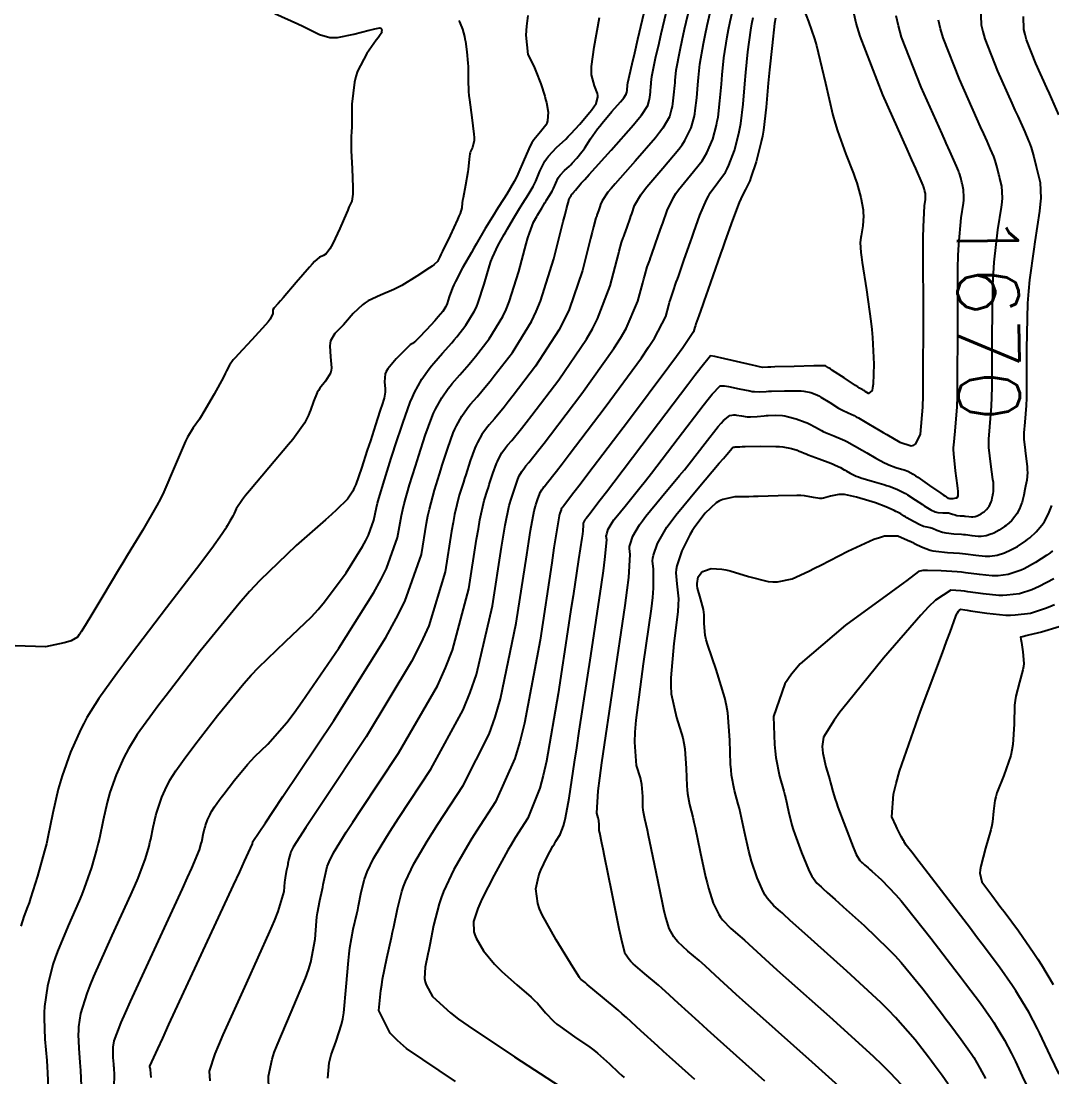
# Model space of a CAD drawing. Header units: metres. Extents: x 837117 to 838479, y 1189012 to 1191015.
# Drawn here: x 837565.7 to 837629.7, y 1189825.4 to 1189890.9 of the extents above; entities that cross this region are included whole.
import ezdxf

# ---------------------------------------------------------------- set-up
doc = ezdxf.new("R2010")
doc.units = ezdxf.units.M
doc.header["$LTSCALE"] = 0.3
doc.layers.add('COTAS 10', color=1, linetype='Continuous')
doc.layers.add('COTAS INT', color=252, linetype='Continuous')
doc.styles.get("Standard").update_dxf_attribs({"font": 'simplex.shx'})

msp = doc.modelspace()

# ---------------------------------------------------------------- linework, layer by layer
at = {"layer": 'COTAS 10'}
for points in [[(837571.519, 1189824.799), (837571.528, 1189825.489), (837571.511, 1189825.939), (837571.505, 1189826.06), (837571.497, 1189826.179), (837571.463, 1189826.596), (837571.446, 1189826.999), (837571.449, 1189827.11), (837571.456, 1189827.221), (837571.509, 1189827.619), (837571.957, 1189828.77), (837572.213, 1189829.356), (837572.526, 1189830.057), (837574.135, 1189833.555), (837575.751, 1189837.051), (837576.07, 1189837.751), (837576.332, 1189838.335), (837576.815, 1189839.478), (837576.922, 1189839.857), (837576.948, 1189839.96), (837576.972, 1189840.062), (837577.046, 1189840.423), (837577.125, 1189840.778), (837577.152, 1189840.876), (837577.182, 1189840.975), (837577.309, 1189841.331), (837577.46, 1189841.671), (837577.505, 1189841.759), (837577.551, 1189841.845), (837577.73, 1189842.133), (837578.036, 1189842.553), (837578.162, 1189842.723), (837578.308, 1189842.915), (837578.984, 1189843.8), (837579.784, 1189844.772), (837580.008, 1189845.019), (837580.232, 1189845.256), (837581.046, 1189846.033), (837582.221, 1189847.379), (837582.672, 1189847.976), (837583.178, 1189848.669), (837585.457, 1189851.981), (837587.617, 1189855.434), (837588.048, 1189856.216), (837588.406, 1189856.922), (837589.094, 1189858.846), (837589.337, 1189860.218), (837589.414, 1189860.576), (837589.495, 1189860.926), (837589.825, 1189862.11), (837590.194, 1189863.262), (837590.299, 1189863.59), (837590.407, 1189863.923), (837590.807, 1189865.161), (837591.214, 1189866.293), (837591.325, 1189866.558), (837591.435, 1189866.803), (837591.828, 1189867.516), (837592.238, 1189868.084), (837592.358, 1189868.238), (837592.482, 1189868.391), (837592.955, 1189868.929), (837593.534, 1189869.594), (837593.725, 1189869.826), (837593.928, 1189870.08), (837594.772, 1189871.169), (837595.621, 1189872.556), (837595.827, 1189872.997), (837596.021, 1189873.463), (837596.619, 1189875.351), (837597.073, 1189877.065), (837597.176, 1189877.422), (837597.27, 1189877.728), (837597.526, 1189878.404), (837597.721, 1189878.747), (837597.775, 1189878.842), (837597.83, 1189878.937), (837598.031, 1189879.28), (837598.228, 1189879.608), (837598.28, 1189879.693), (837598.332, 1189879.775), (837598.511, 1189880.053), (837598.675, 1189880.331), (837598.717, 1189880.414), (837598.759, 1189880.499), (837598.897, 1189880.826), (837599.06, 1189881.154), (837599.117, 1189881.24), (837599.179, 1189881.323), (837599.446, 1189881.605), (837599.745, 1189881.886), (837599.828, 1189881.969), (837599.911, 1189882.054), (837600.209, 1189882.379), (837600.521, 1189882.767), (837600.613, 1189882.892), (837600.706, 1189883.025), (837601.061, 1189883.567), (837601.488, 1189884.187), (837601.626, 1189884.368), (837601.774, 1189884.554), (837602.381, 1189885.262), (837602.923, 1189885.877), (837603.03, 1189886.004), (837603.117, 1189886.112), (837603.276, 1189886.348), (837603.307, 1189886.469), (837603.314, 1189886.504), (837603.32, 1189886.54), (837603.336, 1189886.678), (837603.349, 1189886.822), (837603.352, 1189886.862), (837603.356, 1189886.902), (837603.371, 1189887.048), (837603.635, 1189888.223), (837603.796, 1189888.912), (837603.994, 1189889.758), (837606.066, 1189898.5)], [(837592.68, 1189825.105), (837589.651, 1189827.143), (837589.079, 1189827.636), (837588.623, 1189828.099), (837587.939, 1189829.513), (837588.057, 1189830.749), (837588.107, 1189831.099), (837588.163, 1189831.451), (837588.426, 1189832.753), (837588.715, 1189834.027), (837588.787, 1189834.363), (837588.856, 1189834.691), (837589.078, 1189835.814), (837589.355, 1189836.894), (837589.459, 1189837.195), (837589.575, 1189837.497), (837590.092, 1189838.593), (837590.923, 1189840.009), (837591.238, 1189840.512), (837591.588, 1189841.063), (837593.157, 1189843.453), (837594.762, 1189846.644), (837595.135, 1189847.7), (837595.477, 1189848.83), (837596.455, 1189853.534), (837597.097, 1189857.761), (837597.227, 1189858.591), (837597.336, 1189859.273), (837597.557, 1189860.507), (837597.645, 1189860.783), (837597.671, 1189860.862), (837597.696, 1189860.942), (837597.793, 1189861.239), (837597.89, 1189861.511), (837597.917, 1189861.575), (837597.943, 1189861.634), (837598.038, 1189861.805), (837598.136, 1189861.941), (837598.165, 1189861.978), (837598.195, 1189862.015), (837598.308, 1189862.144), (837598.941, 1189862.955), (837599.298, 1189863.421), (837599.734, 1189863.992), (837601.964, 1189866.929), (837604.209, 1189869.993), (837604.655, 1189870.645), (837605.024, 1189871.212), (837605.72, 1189872.551), (837605.909, 1189873.265), (837605.959, 1189873.439), (837606.008, 1189873.602), (837606.172, 1189874.105), (837606.373, 1189874.672), (837606.445, 1189874.876), (837606.523, 1189875.1), (837606.864, 1189876.079), (837607.249, 1189877.177), (837607.355, 1189877.477), (837607.461, 1189877.774), (837607.841, 1189878.833), (837608.243, 1189879.781), (837608.363, 1189880.009), (837608.486, 1189880.222), (837608.959, 1189880.868), (837609.418, 1189881.506), (837609.533, 1189881.713), (837609.641, 1189881.935), (837609.988, 1189882.847), (837610.258, 1189883.899), (837610.319, 1189884.208), (837610.373, 1189884.524), (837610.516, 1189885.731), (837610.625, 1189886.993), (837610.691, 1189887.697), (837610.821, 1189888.975), (837611.003, 1189890.313), (837611.07, 1189890.703), (837611.144, 1189891.102)], [(837618.106, 1189823.325), (837614.797, 1189826.294), (837611.398, 1189829.334), (837610.696, 1189829.964), (837610.098, 1189830.503), (837608.8, 1189831.685), (837608.16, 1189832.271), (837607.976, 1189832.434), (837607.789, 1189832.597), (837607.089, 1189833.188), (837606.474, 1189833.762), (837606.341, 1189833.915), (837606.223, 1189834.064), (837605.931, 1189834.581), (837605.693, 1189835.423), (837605.608, 1189835.777), (837605.516, 1189836.184), (837605.119, 1189838.092), (837604.738, 1189839.968), (837604.657, 1189840.355), (837604.586, 1189840.685), (837604.417, 1189841.397), (837604.336, 1189841.814), (837604.321, 1189841.957), (837604.308, 1189842.112), (837604.291, 1189842.773), (837604.234, 1189843.519), (837604.198, 1189843.728), (837604.153, 1189843.939), (837603.915, 1189844.709), (837603.802, 1189846.147), (837603.835, 1189846.778), (837603.896, 1189847.511), (837604.352, 1189851.001), (837604.835, 1189854.428), (837604.913, 1189855.121), (837604.968, 1189855.704), (837604.966, 1189856.883), (837604.906, 1189857.405), (837604.923, 1189857.572), (837604.956, 1189857.75), (837605.2, 1189858.473), (837605.795, 1189859.479), (837606.049, 1189859.836), (837606.342, 1189860.226), (837607.722, 1189861.913), (837609.041, 1189863.453), (837609.294, 1189863.749), (837609.5, 1189863.989), (837609.838, 1189864.388), (837609.863, 1189864.414), (837609.87, 1189864.42), (837609.877, 1189864.425), (837609.905, 1189864.438), (837609.942, 1189864.447), (837609.955, 1189864.449), (837609.97, 1189864.452), (837610.035, 1189864.463), (837610.315, 1189864.475), (837610.466, 1189864.479), (837610.648, 1189864.484), (837611.57, 1189864.502), (837612.557, 1189864.492), (837612.78, 1189864.479), (837612.982, 1189864.462), (837613.529, 1189864.362), (837613.865, 1189864.252), (837613.933, 1189864.228), (837613.991, 1189864.207), (837614.11, 1189864.155), (837614.313, 1189864.069), (837614.424, 1189864.027), (837614.558, 1189863.976), (837615.238, 1189863.724), (837615.949, 1189863.454), (837616.102, 1189863.392), (837616.235, 1189863.336), (837616.561, 1189863.178), (837616.776, 1189863.049), (837616.84, 1189863.011), (837616.907, 1189862.973), (837617.162, 1189862.825), (837617.533, 1189862.657), (837617.673, 1189862.606), (837617.829, 1189862.553), (837618.523, 1189862.343), (837619.243, 1189862.131), (837619.415, 1189862.076), (837619.575, 1189862.023), (837620.054, 1189861.844), (837620.473, 1189861.641), (837620.595, 1189861.573), (837620.72, 1189861.5), (837621.194, 1189861.19), (837621.64, 1189860.884), (837621.748, 1189860.813), (837621.849, 1189860.747), (837622.156, 1189860.559), (837622.431, 1189860.44), (837622.511, 1189860.418), (837622.594, 1189860.401), (837622.907, 1189860.379), (837623.196, 1189860.373), (837623.264, 1189860.366), (837623.326, 1189860.356), (837623.505, 1189860.301), (837623.666, 1189860.242), (837623.716, 1189860.229), (837623.769, 1189860.219), (837623.983, 1189860.196), (837624.203, 1189860.182), (837624.261, 1189860.177), (837624.318, 1189860.171), (837624.509, 1189860.147), (837624.679, 1189860.13), (837624.723, 1189860.129), (837624.764, 1189860.13), (837624.901, 1189860.148), (837625.035, 1189860.19), (837625.074, 1189860.207), (837625.115, 1189860.225), (837625.273, 1189860.309), (837625.427, 1189860.41), (837625.466, 1189860.439), (837625.503, 1189860.468), (837625.621, 1189860.577), (837625.72, 1189860.697), (837625.746, 1189860.732), (837625.77, 1189860.769), (837625.847, 1189860.911), (837625.909, 1189861.062), (837625.924, 1189861.104), (837625.937, 1189861.147), (837625.973, 1189861.305), (837626.002, 1189861.467), (837626.011, 1189861.513), (837626.02, 1189861.558), (837626.056, 1189861.726), (837626.052, 1189862.084), (837626.036, 1189862.249), (837626.014, 1189862.444), (837625.88, 1189863.385), (837625.766, 1189864.431), (837625.756, 1189864.69), (837625.755, 1189864.937), (837625.828, 1189865.719), (837625.93, 1189866.989), (837625.947, 1189867.543), (837625.96, 1189868.185), (837625.964, 1189871.235), (837626.003, 1189874.466), (837626.036, 1189875.222), (837626.08, 1189875.918), (837626.321, 1189877.931), (837626.544, 1189879.331), (837626.576, 1189879.641), (837626.596, 1189879.917), (837626.562, 1189880.634), (837626.448, 1189881.115), (837626.417, 1189881.243), (837626.386, 1189881.368), (837626.279, 1189881.8), (837626.152, 1189882.228), (837626.109, 1189882.35), (837626.063, 1189882.475), (837625.869, 1189882.938), (837625.648, 1189883.43), (837625.439, 1189883.893), (837625.245, 1189884.326), (837625.019, 1189884.833), (837623.93, 1189887.276), (837622.933, 1189889.829), (837622.765, 1189890.405), (837622.644, 1189890.924)], [(837630.124, 1189825.561), (837629.589, 1189826.664), (837629.073, 1189827.777), (837628.927, 1189828.075), (837628.78, 1189828.369), (837628.238, 1189829.391), (837627.623, 1189830.424), (837627.429, 1189830.725), (837627.226, 1189831.032), (837626.409, 1189832.194), (837625.352, 1189833.612), (837624.998, 1189834.08), (837624.617, 1189834.582), (837623.019, 1189836.668), (837621.576, 1189838.543), (837621.293, 1189838.911), (837621.06, 1189839.214), (837620.64, 1189839.765), (837620.537, 1189839.923), (837620.503, 1189839.978), (837620.467, 1189840.039), (837620.321, 1189840.301), (837620.135, 1189840.668), (837620.074, 1189840.795), (837620.01, 1189840.933), (837619.744, 1189841.523), (837619.838, 1189842.93), (837620, 1189843.583), (837620.222, 1189844.351), (837621.516, 1189848.075), (837622.876, 1189851.698), (837623.139, 1189852.402), (837623.354, 1189852.976), (837623.719, 1189853.966), (837623.772, 1189854.1), (837623.789, 1189854.134), (837623.807, 1189854.166), (837623.88, 1189854.273), (837623.948, 1189854.351), (837623.974, 1189854.377), (837624.002, 1189854.396), (837624.26, 1189854.358), (837624.418, 1189854.334), (837624.612, 1189854.305), (837625.626, 1189854.151), (837626.806, 1189854.036), (837627.106, 1189854.031), (837627.395, 1189854.038), (837628.34, 1189854.16), (837629.263, 1189854.452), (837629.538, 1189854.566), (837629.821, 1189854.694)]]:
    msp.add_lwpolyline(points, dxfattribs=at)
at = {"layer": 'COTAS INT'}
for points in [[(837573.807, 1189825.357), (837573.761, 1189825.853), (837573.74, 1189825.956), (837573.736, 1189825.979), (837573.733, 1189825.999), (837573.729, 1189826.05), (837574.218, 1189827.13), (837574.526, 1189827.798), (837574.908, 1189828.627), (837576.913, 1189832.954), (837578.917, 1189837.281), (837579.3, 1189838.109), (837579.608, 1189838.776), (837580.097, 1189839.852), (837580.099, 1189839.879), (837580.1, 1189839.885), (837580.101, 1189839.892), (837580.104, 1189839.911), (837580.108, 1189839.926), (837580.108, 1189839.93), (837580.109, 1189839.934), (837580.115, 1189839.962), (837580.117, 1189839.965), (837580.118, 1189839.969), (837580.125, 1189839.983), (837580.898, 1189841.143), (837581.384, 1189841.87), (837581.986, 1189842.773), (837585.142, 1189847.498), (837588.36, 1189852.647), (837589.002, 1189853.818), (837589.536, 1189854.878), (837590.567, 1189857.784), (837590.889, 1189859.727), (837590.976, 1189860.179), (837591.063, 1189860.595), (837591.372, 1189861.789), (837591.684, 1189862.766), (837591.774, 1189863.045), (837591.864, 1189863.327), (837592.204, 1189864.377), (837592.549, 1189865.336), (837592.643, 1189865.561), (837592.737, 1189865.769), (837593.07, 1189866.374), (837593.417, 1189866.856), (837593.52, 1189866.986), (837593.624, 1189867.115), (837594.026, 1189867.572), (837594.615, 1189868.266), (837594.839, 1189868.545), (837595.089, 1189868.862), (837596.21, 1189870.321), (837597.39, 1189872.25), (837597.678, 1189872.863), (837597.947, 1189873.511), (837598.779, 1189876.136), (837599.362, 1189878.435), (837599.475, 1189878.877), (837599.567, 1189879.234), (837599.725, 1189879.823), (837599.747, 1189879.861), (837599.753, 1189879.871), (837599.759, 1189879.882), (837599.781, 1189879.92), (837599.803, 1189879.956), (837599.809, 1189879.966), (837599.815, 1189879.975), (837599.835, 1189880.006), (837599.853, 1189880.037), (837599.857, 1189880.046), (837599.862, 1189880.055), (837599.877, 1189880.092), (837599.896, 1189880.128), (837599.902, 1189880.138), (837599.909, 1189880.147), (837599.938, 1189880.178), (837599.972, 1189880.21), (837599.99, 1189880.228), (837600.023, 1189880.264), (837600.058, 1189880.307), (837600.068, 1189880.321), (837600.118, 1189880.396), (837600.483, 1189880.817), (837600.699, 1189881.059), (837600.964, 1189881.355), (837602.336, 1189882.878), (837603.719, 1189884.445), (837603.99, 1189884.769), (837604.213, 1189885.046), (837604.618, 1189885.648), (837604.697, 1189885.955), (837604.715, 1189886.045), (837604.73, 1189886.137), (837604.772, 1189886.489), (837604.804, 1189886.856), (837604.813, 1189886.959), (837604.823, 1189887.061), (837604.861, 1189887.434), (837605.115, 1189888.67), (837605.262, 1189889.317), (837605.441, 1189890.096), (837606.362, 1189894.012)], [(837607.639, 1189893.662), (837606.867, 1189890.348), (837606.714, 1189889.663), (837606.587, 1189889.081), (837606.351, 1189887.819), (837606.29, 1189887.22), (837606.275, 1189887.055), (837606.259, 1189886.891), (837606.208, 1189886.299), (837606.141, 1189885.734), (837606.116, 1189885.585), (837606.087, 1189885.441), (837605.961, 1189884.948), (837605.545, 1189884.24), (837605.335, 1189883.96), (837605.083, 1189883.643), (837603.827, 1189882.193), (837602.584, 1189880.79), (837602.339, 1189880.501), (837602.138, 1189880.257), (837601.771, 1189879.736), (837601.685, 1189879.497), (837601.637, 1189879.363), (837601.55, 1189879.115), (837601.473, 1189878.894), (837601.455, 1189878.843), (837601.439, 1189878.797), (837601.394, 1189878.669), (837601.244, 1189878.108), (837601.162, 1189877.79), (837601.062, 1189877.4), (837600.555, 1189875.402), (837599.732, 1189872.996), (837599.432, 1189872.349), (837599.101, 1189871.711), (837597.649, 1189869.473), (837596.25, 1189867.645), (837595.954, 1189867.264), (837595.697, 1189866.938), (837595.096, 1189866.215), (837594.767, 1189865.84), (837594.681, 1189865.734), (837594.597, 1189865.627), (837594.312, 1189865.231), (837594.039, 1189864.735), (837593.962, 1189864.565), (837593.884, 1189864.38), (837593.601, 1189863.593), (837593.322, 1189862.731), (837593.248, 1189862.499), (837593.174, 1189862.27), (837592.918, 1189861.469), (837592.631, 1189860.265), (837592.539, 1189859.782), (837592.441, 1189859.235), (837592.039, 1189856.721), (837591.021, 1189853.366), (837590.535, 1189852.288), (837589.96, 1189851.147), (837587.145, 1189846.486), (837584.387, 1189842.345), (837583.847, 1189841.53), (837583.405, 1189840.86), (837582.616, 1189839.635), (837582.482, 1189839.351), (837582.452, 1189839.273), (837582.425, 1189839.195), (837582.353, 1189838.915), (837582.296, 1189838.624), (837582.278, 1189838.539), (837582.259, 1189838.451), (837582.185, 1189838.121), (837582.113, 1189837.724), (837582.096, 1189837.595), (837582.081, 1189837.457), (837582.036, 1189836.892), (837581.656, 1189835.638), (837581.429, 1189835.066), (837581.15, 1189834.398), (837579.703, 1189831.173), (837578.262, 1189827.991), (837577.986, 1189827.35), (837577.763, 1189826.812), (837577.404, 1189825.735), (837577.454, 1189825.144)], [(837581.113, 1189824.575), (837581.079, 1189825.421), (837581.308, 1189826.494), (837581.446, 1189826.901), (837581.615, 1189827.355), (837582.494, 1189829.391), (837583.383, 1189831.515), (837583.559, 1189832.024), (837583.704, 1189832.499), (837583.974, 1189833.932), (837584.062, 1189835.036), (837584.092, 1189835.304), (837584.125, 1189835.556), (837584.265, 1189836.332), (837584.411, 1189836.977), (837584.448, 1189837.147), (837584.483, 1189837.313), (837584.595, 1189837.881), (837584.735, 1189838.428), (837584.788, 1189838.58), (837584.847, 1189838.733), (837585.108, 1189839.288), (837585.911, 1189840.576), (837586.311, 1189841.191), (837586.787, 1189841.918), (837589.149, 1189845.475), (837591.561, 1189849.646), (837592.068, 1189850.759), (837592.506, 1189851.854), (837593.511, 1189855.659), (837593.993, 1189858.744), (837594.101, 1189859.385), (837594.199, 1189859.934), (837594.464, 1189861.148), (837594.665, 1189861.775), (837594.722, 1189861.953), (837594.78, 1189862.135), (837594.998, 1189862.808), (837595.22, 1189863.424), (837595.28, 1189863.568), (837595.34, 1189863.701), (837595.554, 1189864.089), (837595.777, 1189864.398), (837595.842, 1189864.482), (837595.91, 1189864.565), (837596.167, 1189864.858), (837596.778, 1189865.61), (837597.069, 1189865.983), (837597.411, 1189866.427), (837599.087, 1189868.625), (837600.804, 1189871.138), (837601.173, 1189871.781), (837601.496, 1189872.402), (837602.277, 1189874.452), (837602.678, 1189876.022), (837602.761, 1189876.339), (837602.832, 1189876.606), (837602.986, 1189877.148), (837603.084, 1189877.422), (837603.119, 1189877.521), (837603.157, 1189877.629), (837603.321, 1189878.103), (837603.507, 1189878.634), (837603.559, 1189878.779), (837603.61, 1189878.923), (837603.794, 1189879.435), (837604.173, 1189880.098), (837604.347, 1189880.337), (837604.551, 1189880.6), (837605.538, 1189881.752), (837606.528, 1189882.93), (837606.734, 1189883.211), (837606.911, 1189883.472), (837607.303, 1189884.248), (837607.478, 1189884.927), (837607.517, 1189885.126), (837607.552, 1189885.33), (837607.644, 1189886.11), (837607.715, 1189886.925), (837607.757, 1189887.379), (837607.841, 1189888.204), (837608.059, 1189889.491), (837608.166, 1189890.01), (837608.292, 1189890.599), (837608.916, 1189893.312)], [(837584.759, 1189825.298), (837584.855, 1189826.248), (837584.907, 1189826.5), (837584.969, 1189826.749), (837585.285, 1189827.61), (837585.616, 1189828.632), (837585.688, 1189828.982), (837585.752, 1189829.361), (837585.913, 1189830.971), (837586.043, 1189832.614), (837586.088, 1189833.014), (837586.137, 1189833.389), (837586.346, 1189834.542), (837586.563, 1189835.502), (837586.617, 1189835.755), (837586.669, 1189836.002), (837586.836, 1189836.848), (837587.045, 1189837.661), (837587.123, 1189837.888), (837587.211, 1189838.115), (837587.6, 1189838.941), (837588.417, 1189840.292), (837588.774, 1189840.851), (837589.188, 1189841.49), (837591.153, 1189844.464), (837593.161, 1189848.145), (837593.601, 1189849.229), (837593.992, 1189850.342), (837594.983, 1189854.596), (837595.545, 1189858.253), (837595.664, 1189858.988), (837595.768, 1189859.604), (837596.01, 1189860.827), (837596.155, 1189861.279), (837596.196, 1189861.408), (837596.238, 1189861.538), (837596.396, 1189862.024), (837596.555, 1189862.467), (837596.599, 1189862.571), (837596.642, 1189862.667), (837596.796, 1189862.947), (837596.956, 1189863.17), (837597.052, 1189863.29), (837597.238, 1189863.501), (837597.86, 1189864.283), (837598.183, 1189864.702), (837598.573, 1189865.21), (837600.525, 1189867.777), (837602.507, 1189870.566), (837602.914, 1189871.213), (837603.26, 1189871.807), (837603.998, 1189873.501), (837604.294, 1189874.644), (837604.36, 1189874.889), (837604.42, 1189875.104), (837604.579, 1189875.626), (837604.729, 1189876.047), (837604.782, 1189876.198), (837604.84, 1189876.365), (837605.093, 1189877.091), (837605.378, 1189877.906), (837605.457, 1189878.128), (837605.535, 1189878.349), (837605.818, 1189879.134), (837606.208, 1189879.939), (837606.355, 1189880.173), (837606.518, 1189880.411), (837607.248, 1189881.31), (837607.973, 1189882.218), (837608.133, 1189882.462), (837608.276, 1189882.703), (837608.646, 1189883.548), (837608.868, 1189884.413), (837608.918, 1189884.667), (837608.962, 1189884.927), (837609.08, 1189885.921), (837609.17, 1189886.959), (837609.197, 1189887.248), (837609.224, 1189887.538), (837609.331, 1189888.589), (837609.531, 1189889.902), (837609.618, 1189890.357), (837609.718, 1189890.85), (837610.193, 1189892.962)], [(837625.249, 1189891.746), (837625.288, 1189890.639), (837625.383, 1189890.23), (837625.516, 1189889.776), (837626.301, 1189887.765), (837627.183, 1189885.787), (837627.377, 1189885.354), (837627.549, 1189884.97), (837627.987, 1189883.999), (837628.22, 1189883.446), (837628.252, 1189883.368), (837628.315, 1189883.199), (837628.373, 1189883.032), (837628.504, 1189882.594), (837628.546, 1189882.449), (837628.692, 1189881.861), (837628.733, 1189881.691), (837628.775, 1189881.517), (837628.931, 1189880.863), (837628.977, 1189879.888), (837628.95, 1189879.512), (837628.906, 1189879.09), (837628.602, 1189877.184), (837628.54, 1189876.738), (837628.272, 1189874.824), (837628.211, 1189874.116), (837628.163, 1189873.384), (837628.099, 1189870.546), (837628.095, 1189868.026), (837628.085, 1189867.496), (837628.071, 1189867.038), (837627.986, 1189865.989), (837627.926, 1189865.342), (837627.927, 1189865.139), (837627.935, 1189864.924), (837627.988, 1189864.445), (837628.03, 1189864.061), (837628.13, 1189863.238), (837628.142, 1189863.049), (837628.147, 1189862.877), (837628.109, 1189862.396), (837628.032, 1189862.03), (837628.012, 1189861.93), (837627.992, 1189861.831), (837627.928, 1189861.477), (837627.85, 1189861.132), (837627.822, 1189861.039), (837627.791, 1189860.946), (837627.655, 1189860.616), (837627.485, 1189860.307), (837627.433, 1189860.227), (837627.378, 1189860.149), (837627.16, 1189859.888), (837626.902, 1189859.649), (837626.822, 1189859.585), (837626.738, 1189859.522), (837626.401, 1189859.303), (837626.057, 1189859.119), (837625.967, 1189859.079), (837625.88, 1189859.043), (837625.589, 1189858.951), (837625.291, 1189858.912), (837625.199, 1189858.91), (837625.105, 1189858.911), (837624.732, 1189858.948), (837624.315, 1189859.001), (837624.192, 1189859.013), (837624.066, 1189859.024), (837623.583, 1189859.055), (837623.117, 1189859.105), (837623.001, 1189859.128), (837622.891, 1189859.155), (837622.541, 1189859.284), (837622.257, 1189859.408), (837622.188, 1189859.431), (837622.124, 1189859.449), (837621.93, 1189859.476), (837621.702, 1189859.527), (837621.615, 1189859.561), (837621.52, 1189859.604), (837621.091, 1189859.83), (837620.67, 1189860.074), (837620.579, 1189860.128), (837620.5, 1189860.177), (837620.303, 1189860.302), (837620.084, 1189860.422), (837619.99, 1189860.467), (837619.881, 1189860.517), (837619.368, 1189860.738), (837618.719, 1189860.988), (837618.525, 1189861.055), (837618.324, 1189861.122), (837617.545, 1189861.356), (837616.799, 1189861.503), (837616.618, 1189861.514), (837616.449, 1189861.513), (837615.934, 1189861.405), (837615.506, 1189861.277), (837615.392, 1189861.264), (837615.28, 1189861.261), (837614.894, 1189861.33), (837614.329, 1189861.426), (837614.105, 1189861.439), (837613.852, 1189861.447), (837612.69, 1189861.428), (837611.454, 1189861.385), (837611.153, 1189861.377), (837610.87, 1189861.37), (837609.998, 1189861.363), (837609.256, 1189861.209), (837609.056, 1189861.111), (837608.858, 1189860.989), (837608.159, 1189860.347), (837607.522, 1189859.504), (837607.362, 1189859.256), (837607.21, 1189859.001), (837606.721, 1189858.026), (837606.406, 1189857.092), (837606.363, 1189856.863), (837606.34, 1189856.646), (837606.418, 1189855.972), (837606.512, 1189855.044), (837606.499, 1189854.667), (837606.47, 1189854.238), (837606.223, 1189852.259), (837606.031, 1189850.147), (837606.036, 1189849.634), (837606.066, 1189849.154), (837606.385, 1189847.68), (837606.773, 1189846.424), (837606.847, 1189846.081), (837606.906, 1189845.739), (837606.997, 1189844.522), (837607.027, 1189843.445), (837607.046, 1189843.192), (837607.071, 1189842.959), (837607.203, 1189842.279), (837607.404, 1189841.493), (837607.472, 1189841.192), (837607.546, 1189840.856), (837607.859, 1189839.343), (837608.194, 1189837.79), (837608.283, 1189837.43), (837608.369, 1189837.099), (837608.665, 1189836.153), (837609.004, 1189835.457), (837609.117, 1189835.284), (837609.24, 1189835.119), (837609.754, 1189834.594), (837610.309, 1189834.125), (837610.457, 1189833.995), (837610.604, 1189833.866), (837611.112, 1189833.401), (837612.142, 1189832.463), (837612.617, 1189832.036), (837613.174, 1189831.535), (837615.871, 1189829.123), (837618.578, 1189826.662), (837619.142, 1189826.131), (837619.625, 1189825.666), (837620.697, 1189824.53)], [(837581.472, 1189891.355), (837582.9, 1189890.705), (837583.218, 1189890.556), (837583.502, 1189890.419), (837584.25, 1189890.038), (837584.9, 1189889.861), (837585.123, 1189889.855), (837585.364, 1189889.866), (837586.389, 1189890.059), (837587.331, 1189890.309), (837587.519, 1189890.356), (837587.676, 1189890.394), (837587.982, 1189890.453), (837588.062, 1189890.431), (837588.077, 1189890.419), (837588.089, 1189890.403), (837588.107, 1189890.321), (837588.105, 1189890.238), (837588.105, 1189890.207), (837588.106, 1189890.177), (837587.967, 1189889.97), (837587.879, 1189889.844), (837587.769, 1189889.688), (837587.193, 1189888.876), (837586.615, 1189887.779), (837586.504, 1189887.443), (837586.413, 1189887.094), (837586.264, 1189885.715), (837586.25, 1189884.506), (837586.245, 1189884.263), (837586.239, 1189884.06), (837586.215, 1189883.657), (837586.207, 1189883.272), (837586.211, 1189883.08), (837586.219, 1189882.851), (837586.274, 1189881.714), (837586.315, 1189880.568), (837586.315, 1189880.332), (837586.31, 1189880.132), (837586.248, 1189879.705), (837586.077, 1189879.326), (837586.002, 1189879.157), (837585.915, 1189878.96), (837585.504, 1189878.016), (837585.077, 1189877.088), (837584.981, 1189876.901), (837584.894, 1189876.745), (837584.661, 1189876.433), (837584.495, 1189876.333), (837584.451, 1189876.309), (837584.408, 1189876.287), (837584.259, 1189876.224), (837583.949, 1189875.954), (837583.805, 1189875.802), (837583.634, 1189875.616), (837582.806, 1189874.668), (837581.989, 1189873.712), (837581.826, 1189873.522), (837581.69, 1189873.365), (837581.426, 1189873.068), (837581.363, 1189872.964), (837581.355, 1189872.929), (837581.35, 1189872.892), (837581.363, 1189872.735), (837581.186, 1189872.379), (837581.061, 1189872.216), (837580.904, 1189872.026), (837580.062, 1189871.105), (837579.205, 1189870.195), (837579.038, 1189870.011), (837578.901, 1189869.856), (837578.663, 1189869.54), (837578.493, 1189869.187), (837578.4, 1189869.009), (837578.287, 1189868.796), (837577.712, 1189867.734), (837577.086, 1189866.629), (837576.94, 1189866.388), (837576.807, 1189866.176), (837576.426, 1189865.644), (837576.064, 1189865.061), (837575.943, 1189864.817), (837575.812, 1189864.536), (837575.265, 1189863.224), (837574.591, 1189861.679), (837574.381, 1189861.252), (837574.16, 1189860.825), (837573.28, 1189859.285), (837572.325, 1189857.723), (837572.057, 1189857.282), (837571.788, 1189856.837), (837570.805, 1189855.201), (837569.998, 1189853.854), (837569.84, 1189853.591), (837569.71, 1189853.376), (837569.476, 1189853), (837569.409, 1189852.908), (837569.384, 1189852.873), (837569.356, 1189852.834), (837569.233, 1189852.656), (837568.846, 1189852.441), (837568.651, 1189852.378), (837568.419, 1189852.312), (837567.266, 1189852.063), (837565.379, 1189852.132)], [(837597.168, 1189891.218), (837597.089, 1189890.563), (837597.044, 1189890.005), (837597.164, 1189888.794), (837597.495, 1189888.165), (837597.583, 1189887.974), (837597.67, 1189887.775), (837597.972, 1189886.995), (837598.22, 1189886.218), (837598.272, 1189886.021), (837598.318, 1189885.832), (837598.425, 1189885.217), (837598.39, 1189884.688), (837598.346, 1189884.554), (837598.287, 1189884.425), (837597.951, 1189884.004), (837597.532, 1189883.507), (837597.421, 1189883.33), (837597.312, 1189883.137), (837596.937, 1189882.294), (837596.552, 1189881.385), (837596.437, 1189881.149), (837596.319, 1189880.92), (837595.863, 1189880.148), (837595.366, 1189879.376), (837595.223, 1189879.147), (837595.078, 1189878.91), (837594.531, 1189878.001), (837593.973, 1189877.047), (837593.82, 1189876.783), (837593.669, 1189876.52), (837593.128, 1189875.567), (837592.675, 1189874.714), (837592.579, 1189874.513), (837592.495, 1189874.327), (837592.3, 1189873.78), (837592.169, 1189873.367), (837592.126, 1189873.265), (837592.081, 1189873.168), (837591.895, 1189872.865), (837591.617, 1189872.526), (837591.513, 1189872.407), (837591.398, 1189872.278), (837590.886, 1189871.72), (837590.395, 1189871.207), (837590.294, 1189871.107), (837590.208, 1189871.024), (837590.02, 1189870.875), (837589.942, 1189870.843), (837589.925, 1189870.834), (837589.911, 1189870.826), (837589.873, 1189870.797), (837589.724, 1189870.645), (837589.639, 1189870.559), (837589.534, 1189870.454), (837588.997, 1189869.918), (837588.483, 1189869.299), (837588.393, 1189869.142), (837588.326, 1189868.992), (837588.273, 1189868.502), (837588.329, 1189868.075), (837588.33, 1189867.964), (837588.326, 1189867.856), (837588.258, 1189867.496), (837588.111, 1189867.036), (837588.056, 1189866.866), (837587.995, 1189866.677), (837587.725, 1189865.842), (837587.403, 1189864.847), (837587.309, 1189864.556), (837587.214, 1189864.26), (837586.856, 1189863.138), (837586.497, 1189862.136), (837586.402, 1189861.915), (837586.309, 1189861.718), (837585.987, 1189861.214), (837585.309, 1189860.563), (837584.991, 1189860.275), (837584.617, 1189859.939), (837582.796, 1189858.338), (837580.551, 1189856.175), (837579.91, 1189855.486), (837579.261, 1189854.758), (837576.845, 1189851.801), (837574.745, 1189849.052), (837574.294, 1189848.455), (837573.9, 1189847.929), (837572.95, 1189846.622), (837572.396, 1189845.728), (837572.253, 1189845.462), (837572.113, 1189845.188), (837571.644, 1189844.132), (837571.25, 1189843.026), (837571.158, 1189842.721), (837571.073, 1189842.415), (837570.828, 1189841.313), (837570.598, 1189840.193), (837570.523, 1189839.877), (837570.443, 1189839.557), (837570.109, 1189838.379), (837569.665, 1189837.094), (837569.514, 1189836.707), (837569.351, 1189836.306), (837568.662, 1189834.746), (837567.997, 1189833.173), (837567.85, 1189832.763), (837567.718, 1189832.364), (837567.374, 1189831.02), (837567.204, 1189829.743), (837567.183, 1189829.388), (837567.173, 1189829.031), (837567.227, 1189827.735), (837567.337, 1189826.398), (837567.361, 1189826.016), (837567.382, 1189825.628), (837567.437, 1189824.183)], [(837569.483, 1189824.836), (837569.447, 1189825.783), (837569.433, 1189826.038), (837569.417, 1189826.289), (837569.345, 1189827.165), (837569.31, 1189828.015), (837569.316, 1189828.249), (837569.33, 1189828.482), (837569.441, 1189829.32), (837569.837, 1189830.567), (837570.031, 1189831.059), (837570.262, 1189831.615), (837571.398, 1189834.151), (837572.551, 1189836.678), (837572.792, 1189837.229), (837572.998, 1189837.714), (837573.462, 1189838.928), (837573.682, 1189839.707), (837573.736, 1189839.918), (837573.785, 1189840.128), (837573.937, 1189840.868), (837574.099, 1189841.596), (837574.155, 1189841.798), (837574.216, 1189842.001), (837574.477, 1189842.732), (837574.787, 1189843.429), (837574.879, 1189843.61), (837574.974, 1189843.786), (837575.34, 1189844.377), (837575.968, 1189845.241), (837576.228, 1189845.589), (837576.526, 1189845.984), (837577.915, 1189847.8), (837579.557, 1189849.795), (837580.016, 1189850.302), (837580.475, 1189850.789), (837582.148, 1189852.383), (837583.746, 1189853.929), (837584.159, 1189854.385), (837584.558, 1189854.853), (837585.894, 1189856.647), (837586.921, 1189858.287), (837587.125, 1189858.659), (837587.295, 1189858.995), (837587.622, 1189859.909), (837587.785, 1189860.709), (837587.851, 1189860.973), (837587.927, 1189861.256), (837588.279, 1189862.431), (837588.703, 1189863.757), (837588.825, 1189864.136), (837588.949, 1189864.52), (837589.41, 1189865.946), (837589.879, 1189867.249), (837590.007, 1189867.555), (837590.134, 1189867.837), (837590.586, 1189868.658), (837591.058, 1189869.313), (837591.197, 1189869.49), (837591.339, 1189869.666), (837591.884, 1189870.286), (837592.453, 1189870.922), (837592.61, 1189871.107), (837592.767, 1189871.297), (837593.334, 1189872.017), (837593.851, 1189872.862), (837593.977, 1189873.131), (837594.095, 1189873.415), (837594.459, 1189874.565), (837594.784, 1189875.696), (837594.878, 1189875.967), (837594.972, 1189876.221), (837595.327, 1189876.986), (837595.695, 1189877.633), (837595.798, 1189877.813), (837595.902, 1189877.992), (837596.281, 1189878.64), (837596.653, 1189879.259), (837596.752, 1189879.42), (837596.849, 1189879.576), (837597.187, 1189880.101), (837597.497, 1189880.625), (837597.577, 1189880.781), (837597.655, 1189880.942), (837597.917, 1189881.56), (837598.225, 1189882.18), (837598.333, 1189882.342), (837598.45, 1189882.499), (837598.953, 1189883.032), (837599.519, 1189883.562), (837599.675, 1189883.719), (837599.831, 1189883.879), (837600.395, 1189884.493), (837600.892, 1189885.077), (837601.006, 1189885.22), (837601.109, 1189885.353), (837601.398, 1189885.765), (837601.518, 1189886.151), (837601.516, 1189886.268), (837601.497, 1189886.39), (837601.302, 1189886.868), (837601.118, 1189887.544), (837601.107, 1189887.79), (837601.113, 1189888.062), (837601.282, 1189889.26), (837601.606, 1189891.095)], [(837612.522, 1189891.05), (837612.475, 1189890.724), (837612.311, 1189889.36), (837612.158, 1189887.856), (837612.119, 1189887.441), (837612.08, 1189887.028), (837611.952, 1189885.542), (837611.783, 1189884.121), (837611.72, 1189883.748), (837611.649, 1189883.385), (837611.331, 1189882.147), (837611.007, 1189881.166), (837610.932, 1189880.965), (837610.863, 1189880.793), (837610.669, 1189880.427), (837610.453, 1189880.033), (837610.37, 1189879.845), (837610.278, 1189879.622), (837609.865, 1189878.531), (837609.386, 1189877.2), (837609.253, 1189876.826), (837609.119, 1189876.449), (837608.636, 1189875.067), (837608.207, 1189873.836), (837608.108, 1189873.554), (837608.018, 1189873.297), (837607.765, 1189872.584), (837607.595, 1189872.1), (837607.558, 1189871.989), (837607.525, 1189871.887), (837607.441, 1189871.6), (837606.788, 1189870.618), (837606.395, 1189870.078), (837605.912, 1189869.421), (837603.402, 1189866.081), (837600.895, 1189862.775), (837600.413, 1189862.14), (837600.022, 1189861.627), (837599.379, 1189860.787), (837599.337, 1189860.74), (837599.326, 1189860.726), (837599.316, 1189860.713), (837599.28, 1189860.662), (837599.245, 1189860.6), (837599.235, 1189860.578), (837599.226, 1189860.555), (837599.19, 1189860.455), (837599.154, 1189860.346), (837599.145, 1189860.316), (837599.136, 1189860.287), (837599.103, 1189860.186), (837598.904, 1189858.943), (837598.789, 1189858.194), (837598.649, 1189857.27), (837597.927, 1189852.472), (837596.962, 1189847.318), (837596.668, 1189846.17), (837596.362, 1189845.143), (837595.161, 1189842.442), (837593.988, 1189840.635), (837593.701, 1189840.172), (837593.43, 1189839.725), (837592.584, 1189838.246), (837591.939, 1189836.879), (837591.795, 1189836.502), (837591.665, 1189836.127), (837591.319, 1189834.781), (837591.087, 1189833.568), (837591.028, 1189833.276), (837590.972, 1189833.005), (837590.793, 1189832.186), (837590.767, 1189831.487), (837590.808, 1189831.291), (837590.869, 1189831.094), (837591.266, 1189830.374), (837592.368, 1189829.357), (837592.874, 1189828.973), (837593.468, 1189828.545), (837596.34, 1189826.629), (837599.183, 1189824.784)], [(837614.288, 1189891.595), (837614.567, 1189890.857), (837614.953, 1189889.767), (837615.066, 1189889.372), (837615.181, 1189888.937), (837615.62, 1189887.032), (837616.091, 1189885.036), (837616.228, 1189884.544), (837616.367, 1189884.078), (837616.89, 1189882.614), (837617.361, 1189881.417), (837617.467, 1189881.119), (837617.563, 1189880.835), (837617.821, 1189879.933), (837617.955, 1189879.174), (837617.972, 1189878.981), (837617.981, 1189878.795), (837617.942, 1189878.185), (837617.86, 1189877.682), (837617.841, 1189877.564), (837617.825, 1189877.455), (837617.781, 1189877.136), (837617.821, 1189876.529), (837617.857, 1189876.237), (837617.905, 1189875.892), (837618.169, 1189874.202), (837618.443, 1189872.255), (837618.497, 1189871.747), (837618.541, 1189871.254), (837618.62, 1189869.587), (837618.582, 1189868.351), (837618.552, 1189868.129), (837618.513, 1189867.959), (837618.304, 1189867.779), (837618.087, 1189867.909), (837618.043, 1189867.935), (837618.007, 1189867.956), (837617.935, 1189867.995), (837617.742, 1189868.115), (837617.63, 1189868.188), (837617.492, 1189868.278), (837616.782, 1189868.744), (837616.071, 1189869.21), (837615.933, 1189869.3), (837615.821, 1189869.372), (837615.629, 1189869.492), (837615.315, 1189869.491), (837615.127, 1189869.488), (837614.895, 1189869.483), (837613.688, 1189869.455), (837612.478, 1189869.423), (837612.243, 1189869.417), (837612.051, 1189869.411), (837611.72, 1189869.399), (837611.444, 1189869.451), (837611.287, 1189869.486), (837611.095, 1189869.53), (837610.11, 1189869.761), (837609.123, 1189869.99), (837608.931, 1189870.032), (837608.772, 1189870.065), (837608.49, 1189870.108), (837607.893, 1189869.363), (837607.535, 1189868.899), (837607.095, 1189868.323), (837604.812, 1189865.311), (837602.501, 1189862.256), (837602.042, 1189861.653), (837601.663, 1189861.156), (837600.948, 1189860.235), (837600.779, 1189860.028), (837600.743, 1189859.98), (837600.712, 1189859.936), (837600.639, 1189859.812), (837600.609, 1189859.724), (837600.605, 1189859.702), (837600.602, 1189859.681), (837600.61, 1189859.617), (837600.577, 1189859.256), (837600.549, 1189859.048), (837600.513, 1189858.793), (837600.317, 1189857.484), (837599.973, 1189855.223), (837599.844, 1189854.368), (837599.701, 1189853.414), (837599.06, 1189849.142), (837598.322, 1189844.967), (837598.116, 1189844.074), (837597.911, 1189843.295), (837597.165, 1189841.431), (837596.389, 1189840.207), (837596.165, 1189839.832), (837595.936, 1189839.441), (837595.076, 1189837.898), (837594.34, 1189836.457), (837594.19, 1189836.13), (837594.063, 1189835.834), (837593.799, 1189835.027), (837593.827, 1189834.382), (837593.884, 1189834.188), (837593.963, 1189833.988), (837594.427, 1189833.209), (837595.112, 1189832.385), (837595.33, 1189832.156), (837595.561, 1189831.927), (837596.495, 1189831.095), (837597.386, 1189830.323), (837597.588, 1189830.131), (837597.772, 1189829.949), (837598.275, 1189829.369), (837598.779, 1189828.826), (837598.963, 1189828.666), (837599.166, 1189828.502), (837600.058, 1189827.876), (837601.012, 1189827.222), (837601.254, 1189827.04), (837601.485, 1189826.859), (837602.24, 1189826.2), (837602.798, 1189825.666), (837602.992, 1189825.481), (837603.136, 1189825.343)], [(837607.516, 1189825.22), (837605.947, 1189826.628), (837605.572, 1189826.968), (837605.223, 1189827.286), (837604.177, 1189828.253), (837603.279, 1189829.074), (837603.024, 1189829.3), (837602.765, 1189829.526), (837601.806, 1189830.337), (837600.851, 1189831.124), (837600.722, 1189831.231), (837600.486, 1189831.426), (837600.434, 1189831.472), (837600.408, 1189831.5), (837600.366, 1189831.551), (837600.12, 1189831.941), (837599.978, 1189832.167), (837599.805, 1189832.446), (837598.916, 1189833.88), (837598.056, 1189835.444), (837597.902, 1189835.804), (837597.783, 1189836.133), (837597.656, 1189837.057), (837597.828, 1189837.79), (837597.897, 1189837.998), (837597.976, 1189838.208), (837598.342, 1189838.987), (837598.729, 1189839.689), (837598.822, 1189839.852), (837598.908, 1189840), (837599.168, 1189840.42), (837599.387, 1189840.966), (837599.448, 1189841.195), (837599.508, 1189841.457), (837599.724, 1189842.681), (837600.062, 1189844.91), (837600.199, 1189845.805), (837600.355, 1189846.821), (837601.073, 1189851.494), (837601.736, 1189855.921), (837601.856, 1189856.782), (837601.95, 1189857.485), (837602.062, 1189858.706), (837602.037, 1189858.923), (837602.044, 1189858.992), (837602.058, 1189859.066), (837602.159, 1189859.366), (837602.406, 1189859.784), (837602.512, 1189859.932), (837602.633, 1189860.094), (837603.206, 1189860.794), (837604.122, 1189861.921), (837604.46, 1189862.352), (837604.834, 1189862.834), (837606.487, 1189865.003), (837608.037, 1189867.026), (837608.346, 1189867.415), (837608.602, 1189867.731), (837609.091, 1189868.256), (837609.361, 1189868.255), (837609.479, 1189868.238), (837609.616, 1189868.216), (837610.266, 1189868.076), (837610.934, 1189867.934), (837611.083, 1189867.909), (837611.215, 1189867.891), (837611.559, 1189867.877), (837611.941, 1189867.905), (837612.097, 1189867.912), (837612.274, 1189867.919), (837613.095, 1189867.944), (837613.93, 1189867.944), (837614.116, 1189867.935), (837614.283, 1189867.923), (837614.723, 1189867.847), (837615.093, 1189867.69), (837615.215, 1189867.625), (837615.346, 1189867.552), (837615.891, 1189867.215), (837616.433, 1189866.875), (837616.561, 1189866.801), (837616.681, 1189866.735), (837617.036, 1189866.571), (837617.408, 1189866.403), (837617.537, 1189866.335), (837617.679, 1189866.258), (837618.289, 1189865.903), (837619.005, 1189865.475), (837619.214, 1189865.351), (837619.428, 1189865.226), (837620.238, 1189864.755), (837620.947, 1189864.538), (837621.097, 1189864.573), (837621.226, 1189864.648), (837621.526, 1189865.259), (837621.654, 1189866.921), (837621.675, 1189867.658), (837621.691, 1189868.516), (837621.695, 1189872.615), (837621.682, 1189876.63), (837621.687, 1189877.435), (837621.696, 1189878.106), (837621.757, 1189879.425), (837621.819, 1189879.814), (837621.828, 1189879.9), (837621.834, 1189879.977), (837621.824, 1189880.176), (837621.792, 1189880.31), (837621.784, 1189880.345), (837621.775, 1189880.38), (837621.745, 1189880.5), (837621.71, 1189880.619), (837621.698, 1189880.653), (837621.685, 1189880.688), (837621.631, 1189880.817), (837621.22, 1189881.738), (837620.982, 1189882.272), (837620.69, 1189882.927), (837619.187, 1189886.299), (837617.768, 1189889.934), (837617.528, 1189890.755), (837617.356, 1189891.494)], [(837611.87, 1189825.12), (837608.937, 1189827.745), (837608.313, 1189828.307), (837607.77, 1189828.797), (837606.489, 1189829.969), (837605.716, 1189830.675), (837605.494, 1189830.872), (837605.268, 1189831.069), (837604.424, 1189831.782), (837603.709, 1189832.405), (837603.564, 1189832.545), (837603.443, 1189832.671), (837603.198, 1189833.01), (837603.016, 1189833.748), (837602.934, 1189834.125), (837602.838, 1189834.578), (837602.379, 1189836.841), (837601.93, 1189839.079), (837601.841, 1189839.517), (837601.768, 1189839.876), (837601.63, 1189840.516), (837601.6, 1189840.67), (837601.595, 1189840.722), (837601.59, 1189840.78), (837601.584, 1189841.023), (837601.563, 1189841.299), (837601.549, 1189841.376), (837601.533, 1189841.454), (837601.445, 1189841.738), (837601.537, 1189843.14), (837601.634, 1189843.923), (837601.762, 1189844.876), (837602.481, 1189849.743), (837603.199, 1189854.618), (837603.327, 1189855.576), (837603.423, 1189856.364), (837603.514, 1189857.795), (837603.471, 1189858.164), (837603.484, 1189858.282), (837603.507, 1189858.408), (837603.68, 1189858.919), (837604.1, 1189859.632), (837604.28, 1189859.884), (837604.487, 1189860.16), (837605.464, 1189861.354), (837606.581, 1189862.687), (837606.877, 1189863.051), (837607.167, 1189863.412), (837608.163, 1189864.695), (837608.98, 1189865.729), (837609.156, 1189865.932), (837609.311, 1189866.099), (837609.691, 1189866.403), (837609.949, 1189866.444), (837610.027, 1189866.445), (837610.108, 1189866.442), (837610.422, 1189866.392), (837610.774, 1189866.338), (837610.878, 1189866.332), (837610.986, 1189866.33), (837611.399, 1189866.355), (837611.831, 1189866.398), (837611.951, 1189866.407), (837612.07, 1189866.415), (837612.501, 1189866.434), (837612.965, 1189866.405), (837613.105, 1189866.383), (837613.25, 1189866.355), (837613.818, 1189866.203), (837614.365, 1189866.007), (837614.497, 1189865.951), (837614.621, 1189865.895), (837615.001, 1189865.685), (837615.373, 1189865.472), (837615.493, 1189865.414), (837615.62, 1189865.356), (837616.137, 1189865.147), (837616.678, 1189864.929), (837616.82, 1189864.864), (837616.957, 1189864.797), (837617.425, 1189864.54), (837617.898, 1189864.258), (837618.039, 1189864.175), (837618.184, 1189864.09), (837618.745, 1189863.764), (837619.294, 1189863.47), (837619.433, 1189863.405), (837619.565, 1189863.346), (837619.993, 1189863.193), (837620.344, 1189863.089), (837620.428, 1189863.063), (837620.506, 1189863.037), (837620.739, 1189862.95), (837621.064, 1189862.766), (837621.2, 1189862.679), (837621.356, 1189862.577), (837622.084, 1189862.078), (837622.781, 1189861.592), (837622.916, 1189861.497), (837623.027, 1189861.42), (837623.221, 1189861.288), (837623.29, 1189861.274), (837623.322, 1189861.272), (837623.359, 1189861.271), (837623.541, 1189861.273), (837623.724, 1189861.299), (837623.762, 1189861.313), (837623.794, 1189861.331), (837623.865, 1189861.42), (837623.859, 1189861.725), (837623.843, 1189861.879), (837623.821, 1189862.064), (837623.689, 1189862.981), (837623.581, 1189864.037), (837623.574, 1189864.309), (837623.576, 1189864.418), (837623.577, 1189864.572), (837623.669, 1189865.449), (837623.789, 1189866.94), (837623.809, 1189867.591), (837623.824, 1189868.344), (837623.829, 1189871.925), (837623.842, 1189875.548), (837623.862, 1189876.328), (837623.888, 1189877.012), (837624.039, 1189878.678), (837624.181, 1189879.573), (837624.202, 1189879.771), (837624.215, 1189879.947), (837624.193, 1189880.405), (837624.12, 1189880.712), (837624.1, 1189880.794), (837624.081, 1189880.874), (837624.012, 1189881.15), (837623.931, 1189881.423), (837623.904, 1189881.502), (837623.874, 1189881.581), (837623.75, 1189881.878), (837623.33, 1189882.815), (837623.114, 1189883.299), (837623.063, 1189883.414), (837622.854, 1189883.88), (837621.558, 1189886.787), (837620.35, 1189889.881), (837620.147, 1189890.58), (837620, 1189891.209)], [(837630.106, 1189885.06), (837629.659, 1189886.048), (837629.509, 1189886.381), (837629.348, 1189886.74), (837628.672, 1189888.253), (837628.098, 1189889.723), (837628.001, 1189890.055), (837627.932, 1189890.354), (837627.904, 1189891.163)], [(837592.893, 1189890.916), (837592.934, 1189890.827), (837592.975, 1189890.735), (837593.115, 1189890.372), (837593.24, 1189889.921), (837593.271, 1189889.773), (837593.3, 1189889.614), (837593.39, 1189888.96), (837593.451, 1189888.258), (837593.461, 1189888.07), (837593.468, 1189887.886), (837593.471, 1189887.243), (837593.497, 1189886.502), (837593.519, 1189886.256), (837593.547, 1189885.992), (837593.703, 1189884.89), (837593.83, 1189883.865), (837593.84, 1189883.65), (837593.839, 1189883.464), (837593.747, 1189883.041), (837593.615, 1189882.791), (837593.59, 1189882.715), (837593.569, 1189882.635), (837593.535, 1189882.321), (837593.497, 1189881.868), (837593.474, 1189881.701), (837593.445, 1189881.516), (837593.296, 1189880.696), (837593.149, 1189879.911), (837593.122, 1189879.748), (837593.1, 1189879.609), (837593.07, 1189879.302), (837592.964, 1189878.944), (837592.894, 1189878.772), (837592.806, 1189878.569), (837592.343, 1189877.574), (837591.872, 1189876.596), (837591.779, 1189876.403), (837591.703, 1189876.244), (837591.566, 1189875.954), (837591.353, 1189875.774), (837591.229, 1189875.685), (837591.077, 1189875.579), (837590.293, 1189875.054), (837589.357, 1189874.485), (837589.109, 1189874.351), (837588.865, 1189874.228), (837588.025, 1189873.868), (837587.273, 1189873.516), (837587.086, 1189873.398), (837586.908, 1189873.27), (837586.34, 1189872.732), (837585.857, 1189872.178), (837585.732, 1189872.041), (837585.612, 1189871.91), (837585.211, 1189871.493), (837584.942, 1189871.045), (837584.904, 1189870.894), (837584.883, 1189870.732), (837584.939, 1189870.051), (837584.989, 1189869.362), (837584.964, 1189869.194), (837584.922, 1189869.036), (837584.63, 1189868.551), (837584.272, 1189868.102), (837584.188, 1189867.968), (837584.11, 1189867.829), (837583.887, 1189867.289), (837583.69, 1189866.736), (837583.629, 1189866.588), (837583.566, 1189866.442), (837583.315, 1189865.936), (837582.812, 1189865.211), (837582.59, 1189864.928), (837582.332, 1189864.609), (837581.103, 1189863.158), (837579.902, 1189861.744), (837579.663, 1189861.449), (837579.465, 1189861.195), (837579.083, 1189860.624), (837578.953, 1189860.325), (837578.912, 1189860.242), (837578.87, 1189860.16), (837578.699, 1189859.862), (837578.514, 1189859.559), (837578.463, 1189859.474), (837578.411, 1189859.388), (837578.22, 1189859.071), (837577.573, 1189858.172), (837577.234, 1189857.719), (837576.824, 1189857.178), (837574.763, 1189854.485), (837572.588, 1189851.633), (837572.107, 1189850.992), (837571.677, 1189850.415), (837570.56, 1189848.867), (837569.819, 1189847.669), (837569.626, 1189847.313), (837569.44, 1189846.946), (837568.811, 1189845.533), (837568.284, 1189844.052), (837568.16, 1189843.643), (837568.047, 1189843.234), (837567.719, 1189841.758), (837567.411, 1189840.259), (837567.311, 1189839.835), (837567.203, 1189839.407), (837566.757, 1189837.829), (837566.331, 1189836.473), (837566.236, 1189836.184), (837566.151, 1189835.934), (837565.925, 1189835.342), (837565.732, 1189834.73)], [(837623.237, 1189824.943), (837622.871, 1189825.463), (837622.372, 1189826.132), (837622.197, 1189826.363), (837622.006, 1189826.614), (837621.183, 1189827.687), (837619.97, 1189829.073), (837619.532, 1189829.521), (837619.05, 1189829.998), (837616.945, 1189831.952), (837614.949, 1189833.737), (837614.537, 1189834.107), (837614.186, 1189834.423), (837613.424, 1189835.117), (837613.047, 1189835.461), (837612.939, 1189835.557), (837612.829, 1189835.653), (837612.419, 1189836), (837612.005, 1189836.476), (837611.894, 1189836.653), (837611.784, 1189836.85), (837611.398, 1189837.724), (837611.045, 1189838.774), (837610.957, 1189839.082), (837610.872, 1189839.397), (837610.599, 1189840.594), (837610.354, 1189841.745), (837610.288, 1189842.03), (837610.222, 1189842.301), (837609.99, 1189843.161), (837609.807, 1189844.103), (837609.772, 1189844.427), (837609.745, 1189844.778), (837609.704, 1189846.272), (837609.578, 1189847.96), (837609.496, 1189848.433), (837609.393, 1189848.909), (837608.855, 1189850.651), (837608.33, 1189852.16), (837608.237, 1189852.49), (837608.165, 1189852.782), (837608.094, 1189853.517), (837608.105, 1189854.049), (837608.086, 1189854.213), (837608.057, 1189854.384), (837607.87, 1189855.061), (837607.696, 1189855.706), (837607.674, 1189855.857), (837607.665, 1189855.996), (837607.728, 1189856.397), (837607.939, 1189856.672), (837608.023, 1189856.732), (837608.117, 1189856.784), (837608.547, 1189856.913), (837609.206, 1189856.887), (837609.444, 1189856.842), (837609.706, 1189856.781), (837610.854, 1189856.424), (837612.065, 1189856.12), (837612.367, 1189856.093), (837612.654, 1189856.09), (837613.57, 1189856.285), (837614.598, 1189856.763), (837614.955, 1189856.939), (837615.344, 1189857.133), (837617.01, 1189857.991), (837618.623, 1189858.733), (837618.979, 1189858.854), (837619.295, 1189858.938), (837620.107, 1189858.94), (837620.722, 1189858.677), (837620.856, 1189858.62), (837620.885, 1189858.607), (837620.893, 1189858.603), (837620.9, 1189858.6), (837620.923, 1189858.588), (837620.94, 1189858.578), (837620.944, 1189858.576), (837620.947, 1189858.575), (837620.954, 1189858.573), (837621.052, 1189858.526), (837621.112, 1189858.496), (837621.187, 1189858.46), (837621.576, 1189858.267), (837622.116, 1189858.068), (837622.286, 1189858.026), (837622.465, 1189857.991), (837623.184, 1189857.914), (837623.928, 1189857.866), (837624.122, 1189857.849), (837624.312, 1189857.83), (837624.955, 1189857.748), (837625.53, 1189857.693), (837625.676, 1189857.69), (837625.817, 1189857.694), (837626.277, 1189857.753), (837626.726, 1189857.895), (837626.86, 1189857.95), (837626.998, 1189858.013), (837627.529, 1189858.296), (837628.048, 1189858.635), (837628.178, 1189858.732), (837628.302, 1189858.83), (837628.7, 1189859.199), (837629.035, 1189859.601), (837629.12, 1189859.721), (837629.2, 1189859.844), (837629.462, 1189860.321), (837629.672, 1189860.829)], [(837629.702, 1189858.012), (837629.534, 1189857.878), (837629.359, 1189857.747), (837628.657, 1189857.29), (837627.939, 1189856.907), (837627.753, 1189856.822), (837627.572, 1189856.747), (837626.964, 1189856.555), (837626.343, 1189856.475), (837626.153, 1189856.471), (837625.955, 1189856.474), (837625.179, 1189856.549), (837624.312, 1189856.66), (837624.058, 1189856.685), (837623.797, 1189856.708), (837622.804, 1189856.773), (837621.96, 1189856.796), (837621.793, 1189856.794), (837621.656, 1189856.788), (837621.399, 1189856.732), (837620.664, 1189856.172), (837620.223, 1189855.848), (837619.681, 1189855.451), (837616.866, 1189853.405), (837614.064, 1189851), (837613.528, 1189850.376), (837613.097, 1189849.771), (837612.41, 1189847.737), (837612.463, 1189846.006), (837612.498, 1189845.591), (837612.542, 1189845.205), (837612.776, 1189844.042), (837613.04, 1189843.11), (837613.104, 1189842.868), (837613.162, 1189842.633), (837613.339, 1189841.845), (837613.55, 1189841.003), (837613.631, 1189840.734), (837613.722, 1189840.45), (837614.131, 1189839.296), (837614.564, 1189838.243), (837614.671, 1189838.022), (837614.771, 1189837.833), (837615.083, 1189837.406), (837615.35, 1189837.181), (837615.421, 1189837.119), (837615.491, 1189837.057), (837615.735, 1189836.834), (837616.229, 1189836.384), (837616.457, 1189836.178), (837616.724, 1189835.938), (837618.019, 1189834.781), (837619.523, 1189833.334), (837619.922, 1189832.912), (837620.314, 1189832.48), (837621.669, 1189830.844), (837622.83, 1189829.331), (837623.099, 1189828.976), (837623.346, 1189828.65), (837624.05, 1189827.707), (837624.567, 1189826.972), (837624.695, 1189826.778), (837624.818, 1189826.588), (837625.207, 1189825.935), (837625.549, 1189825.289)], [(837629.785, 1189856.283), (837628.88, 1189855.8), (837628.645, 1189855.694), (837628.418, 1189855.6), (837627.652, 1189855.358), (837626.869, 1189855.257), (837626.63, 1189855.251), (837626.381, 1189855.255), (837625.402, 1189855.35), (837624.462, 1189855.482), (837624.238, 1189855.51), (837624.029, 1189855.533), (837623.403, 1189855.584), (837622.442, 1189854.951), (837622.022, 1189854.543), (837621.534, 1189854.034), (837619.216, 1189851.356), (837616.97, 1189848.575), (837616.527, 1189848.002), (837616.163, 1189847.514), (837615.496, 1189846.461), (837615.424, 1189845.875), (837615.434, 1189845.681), (837615.458, 1189845.474), (837615.655, 1189844.613), (837615.893, 1189843.803), (837615.942, 1189843.628), (837615.985, 1189843.474), (837616.079, 1189843.096), (837616.228, 1189842.609), (837616.305, 1189842.386), (837616.398, 1189842.126), (837616.864, 1189840.867), (837617.345, 1189839.636), (837617.447, 1189839.392), (837617.536, 1189839.19), (837617.748, 1189838.812), (837617.87, 1189838.709), (837617.903, 1189838.68), (837617.935, 1189838.652), (837618.047, 1189838.55), (837618.273, 1189838.344), (837618.377, 1189838.25), (837618.5, 1189838.14), (837619.093, 1189837.61), (837619.995, 1189836.67), (837620.312, 1189836.302), (837620.659, 1189835.888), (837622.155, 1189834.001), (837623.654, 1189832.047), (837624.002, 1189831.59), (837624.32, 1189831.169), (837625.23, 1189829.95), (837625.896, 1189829.002), (837626.062, 1189828.752), (837626.22, 1189828.506), (837626.722, 1189827.663), (837627.165, 1189826.829), (837627.285, 1189826.59), (837627.404, 1189826.346), (837627.825, 1189825.438), (837628.261, 1189824.537)], [(837630.109, 1189853.304), (837629.027, 1189852.963), (837628.207, 1189852.776), (837628.05, 1189852.741), (837627.924, 1189852.712), (837627.719, 1189852.667), (837627.739, 1189852.529), (837627.754, 1189852.441), (837627.773, 1189852.332), (837627.875, 1189851.761), (837627.919, 1189851.038), (837627.902, 1189850.834), (837627.872, 1189850.629), (837627.656, 1189849.872), (837627.424, 1189849.005), (837627.383, 1189848.73), (837627.352, 1189848.44), (837627.326, 1189847.266), (837627.252, 1189846.003), (837627.192, 1189845.657), (837627.114, 1189845.312), (837626.687, 1189844.081), (837626.259, 1189843.001), (837626.181, 1189842.751), (837626.119, 1189842.523), (837626.039, 1189841.877), (837625.982, 1189841.217), (837625.935, 1189840.979), (837625.875, 1189840.718), (837625.545, 1189839.575), (837625.257, 1189838.466), (837625.222, 1189838.226), (837625.208, 1189838.015), (837625.321, 1189837.492), (837625.563, 1189837.162), (837625.631, 1189837.072), (837625.698, 1189836.982), (837625.942, 1189836.661), (837626.343, 1189836.127), (837626.51, 1189835.902), (837626.7, 1189835.645), (837627.588, 1189834.437), (837628.555, 1189833.062), (837628.796, 1189832.698), (837629.025, 1189832.342), (837629.754, 1189831.118)]]:
    msp.add_lwpolyline(points, dxfattribs=at)

# ---------------------------------------------------------------- texts
at = {"layer": 'COTAS 10', "insert": (837623.755, 1189879.011), "char_height": 3.8, "attachment_point": 7, "rotation": 270.58784}
msp.add_mtext('1670', dxfattribs=at)

doc.saveas('drawing.dxf')
